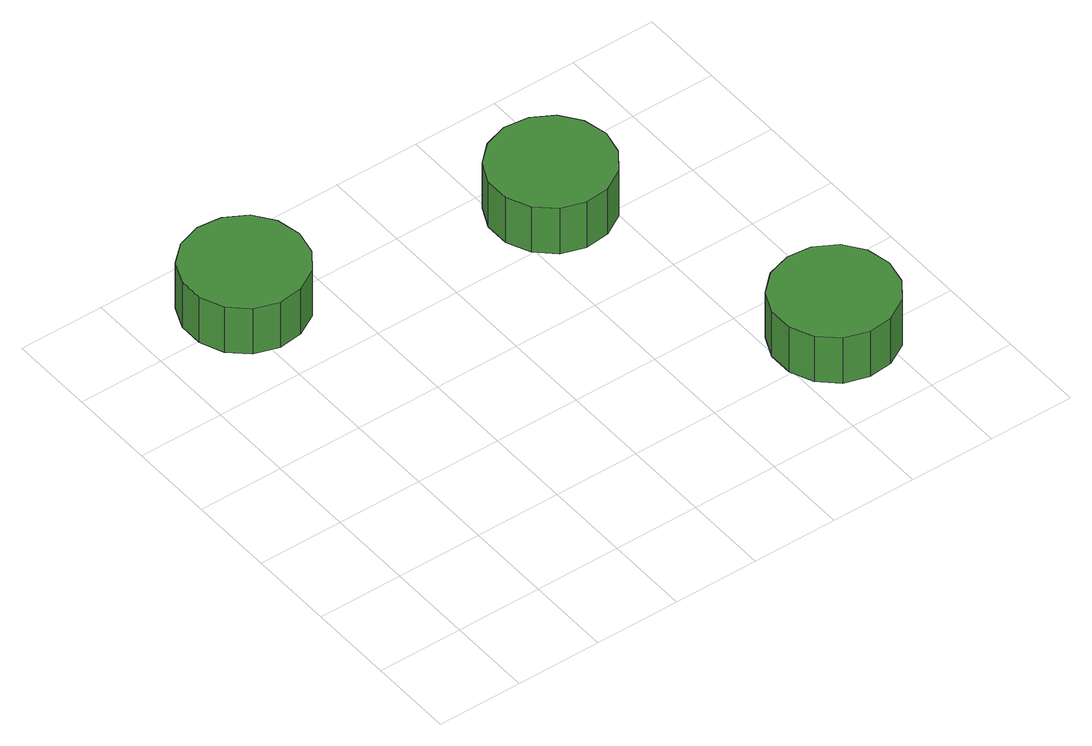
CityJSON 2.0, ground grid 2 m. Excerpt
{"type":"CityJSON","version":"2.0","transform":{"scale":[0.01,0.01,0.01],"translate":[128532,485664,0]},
"CityObjects":{
"tree1":{"type":"SolitaryVegetationObject","attributes":{"function":"something"},"geometry":[{"type":"MultiSurface","lod":"1","boundaries":[[[0,1,2,3,4,5,6,7,8,9,10,11,12,13,14]],[[15,16,17,18,19,20,21,22,23,24,25,26,27,28,29]],[[0,29,28,1]],[[1,28,27,2]],[[2,27,26,3]],[[3,26,25,4]],[[4,25,24,5]],[[5,24,23,6]],[[6,23,22,7]],[[7,22,21,8]],[[8,21,20,9]],[[9,20,19,10]],[[10,19,18,11]],[[11,18,17,12]],[[12,17,16,13]],[[13,16,15,14]],[[14,15,29,0]]]}]},
"tree2":{"type":"SolitaryVegetationObject","attributes":{"function":"something"},"geometry":[{"type":"MultiSurface","lod":"1","boundaries":[[[30,31,32,33,34,35,36,37,38,39,40,41,42,43,44]],[[45,46,47,48,49,50,51,52,53,54,55,56,57,58,59]],[[30,59,58,31]],[[31,58,57,32]],[[32,57,56,33]],[[33,56,55,34]],[[34,55,54,35]],[[35,54,53,36]],[[36,53,52,37]],[[37,52,51,38]],[[38,51,50,39]],[[39,50,49,40]],[[40,49,48,41]],[[41,48,47,42]],[[42,47,46,43]],[[43,46,45,44]],[[44,45,59,30]]]}]},
"tree3":{"type":"SolitaryVegetationObject","attributes":{"function":"something"},"geometry":[{"type":"MultiSurface","lod":"1","boundaries":[[[60,61,62,63,64,65,66,67,68,69,70,71,72,73,74]],[[75,76,77,78,79,80,81,82,83,84,85,86,87,88,89]],[[60,89,88,61]],[[61,88,87,62]],[[62,87,86,63]],[[63,86,85,64]],[[64,85,84,65]],[[65,84,83,66]],[[66,83,82,67]],[[67,82,81,68]],[[68,81,80,69]],[[69,80,79,70]],[[70,79,78,71]],[[71,78,77,72]],[[72,77,76,73]],[[73,76,75,74]],[[74,75,89,60]]]}]}
},
"vertices":[
[372,1025,192],[360,1082,192],[326,1129,192],[275,1158,192],[218,1164,192],[162,1146,192],[119,1107,192],[96,1054,192],[96,996,192],[119,943,192],[162,904,192],[218,886,192],[275,892,192],[326,921,192],[360,968,192],[360,968,67],[326,921,67],[275,892,67],[218,886,67],[162,904,67],[119,943,67],[96,996,67],[96,1054,67],[119,1107,67],[162,1146,67],[218,1164,67],[275,1158,67],[326,1129,67],[360,1082,67],[372,1025,67],
[1039,877,203],[1026,934,203],[992,980,203],[942,1009,203],[884,1016,203],[829,998,203],[786,959,203],[762,906,203],[762,848,203],[786,795,203],[829,756,203],[884,738,203],[942,744,203],[992,773,203],[1026,820,203],[1026,820,78],[992,773,78],[942,744,78],[884,738,78],[829,756,78],[786,795,78],[762,848,78],[762,906,78],[786,959,78],[829,998,78],[884,1016,78],[942,1009,78],[992,980,78],[1026,934,78],[1039,877,78],
[1267,230,197],[1255,287,197],[1221,334,197],[1170,363,197],[1113,369,197],[1057,351,197],[1014,312,197],[991,259,197],[991,201,197],[1014,148,197],[1057,109,197],[1113,91,197],[1170,97,197],[1221,126,197],[1255,173,197],[1255,173,72],[1221,126,72],[1170,97,72],[1113,91,72],[1057,109,72],[1014,148,72],[991,201,72],[991,259,72],[1014,312,72],[1057,351,72],[1113,369,72],[1170,363,72],[1221,334,72],[1255,287,72],[1267,230,72]
]}
